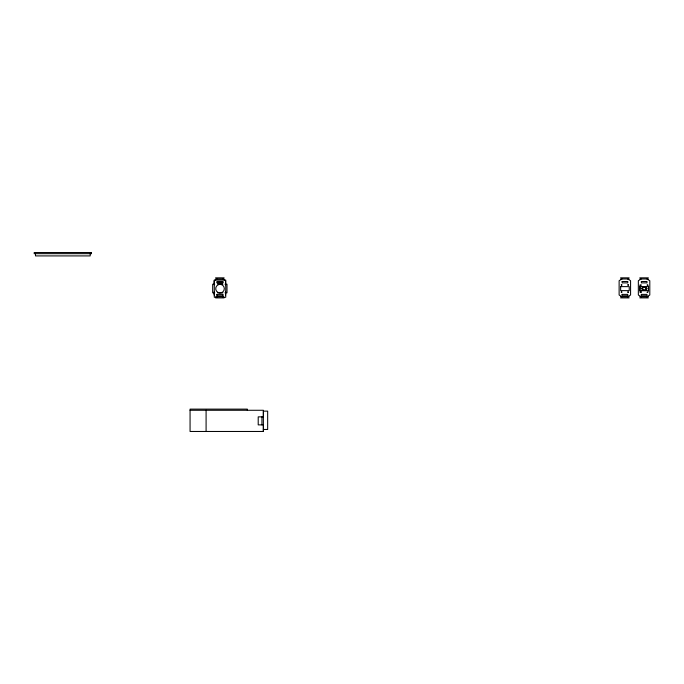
<?xml version="1.0" encoding="UTF-8"?>
<svg xmlns="http://www.w3.org/2000/svg" width="684" height="684" viewBox="0 0 684 684"><rect width="100%" height="100%" fill="white"/><g stroke="black" fill="none" stroke-linecap="round" stroke-linejoin="round"><path stroke-width="1.03" d="M247.343 410.272L247.343 409.126L190.067 409.126L190.067 431.467L263.366 431.467L263.366 424.884L258.21 424.884L258.21 416.864L263.366 416.864L263.366 410.272L190.067 410.272M217.153 281.5L217.153 282.877L222.881 282.928L222.881 281.5L217.153 281.5L217.153 282.928L222.762 282.877L222.77 281.5M222.719 295.762L222.727 294.385M641.344 285.023C639.702 285.04 642.276 285.339 639.908 285.023L639.908 291.162M647.928 285.023C646.141 285.134 648.748 285.125 647.073 285.023M647.013 292.205C648.774 292.478 646.115 291.752 647.928 292.179M214.836 280.269L216.982 278.986M621.987 278.986L619.123 280.705L619.123 295.026L621.987 296.745M641.207 278.986L638.343 280.705L638.343 295.026L641.207 296.745M627.715 296.745L630.58 295.026L630.58 280.705L627.715 278.986M646.936 296.745L649.8 295.026L649.8 280.705L646.936 278.986M215.58 277.841L224.113 277.841M620.585 277.841L629.118 277.841M639.805 277.841L648.338 277.841M215.58 278.986L224.113 278.986M620.585 278.986L629.118 278.986M639.805 278.986L648.338 278.986M214.733 284.219L212.681 284.219L212.681 292.812L214.733 292.812M217.794 284.219L222.916 284.219M224.959 284.219L227.002 284.219L227.002 292.812L224.959 292.812M639.908 292.179L641.216 291.88M217.794 292.812L222.916 292.812M215.836 296.745L223.54 296.745M620.585 296.745L629.118 296.745M639.805 296.745L648.338 296.745M217.418 297.249L214.289 297.249L214.289 280.072L225.746 280.072L225.746 297.249L222.625 297.249M215.58 297.891L224.113 297.891M620.585 297.891L629.118 297.891M639.805 297.891L648.338 297.891M263.366 429.466L267.666 429.466L267.666 411.135L263.366 411.135L263.366 431.467M222.71 278.986L224.856 280.269M642.344 286.622L642.344 288.032L641.199 288.605L642.344 289.178L642.344 290.58L646.072 290.58L646.072 289.178L647.218 288.605L646.072 288.032L646.072 286.622M648.5 286.04L648.5 291.162M261.938 416.847L261.938 424.892M225.575 280.705L225.575 284.792M225.575 291.957L225.575 295.026M217.153 294.385L217.153 295.821M214.118 280.705L214.118 284.792M214.118 291.957L214.118 295.026M206.089 410.272L206.089 431.467M90.194 253.678L90.194 255.91L35.491 255.91L35.491 253.678M217.11 294.385L217.11 295.762L222.881 295.821L222.881 294.385L217.11 294.385M620.653 286.622L620.644 290.632L629.237 290.632L629.246 286.622L620.653 286.622M622.115 294.385L622.115 295.762L627.724 295.762L627.732 294.385L622.115 294.385M622.158 281.5L622.158 282.877L627.767 282.877L627.775 281.5L622.158 281.5M639.873 286.622L639.865 290.632L648.449 290.632L648.466 286.622L639.873 286.622M641.336 294.385L641.336 295.762L646.944 295.762L646.953 294.385L641.336 294.385M641.378 281.5L641.378 282.877L646.987 282.877L646.996 281.5L641.378 281.5M621.294 284.835C621.38 286.536 622.816 284.065 621.294 284.835M621.269 291.991C621.354 293.692 622.791 291.222 621.269 291.991M627.878 284.835C627.963 286.536 629.4 284.065 627.878 284.835M627.852 291.991C627.938 293.692 629.374 291.222 627.852 291.991M640.489 291.991C640.575 293.692 642.011 291.222 640.489 291.991M91.485 252.533L34.2 252.533L34.2 253.678L91.485 253.678L91.485 252.533M217.871 292.384A4.292 4.292 0 0 0 224.318 288.657A4.292 4.292 0 0 0 217.871 284.937A4.292 4.292 0 0 0 217.871 292.384M643.345 290.093A1.719 1.719 0 0 0 645.927 288.605A1.719 1.719 0 0 0 643.345 287.109A1.719 1.719 0 0 0 643.345 290.093M643.43 289.939A1.548 1.548 0 0 0 645.756 288.605A1.548 1.548 0 0 0 643.43 287.263A1.548 1.548 0 0 0 643.43 289.939"/></g></svg>
